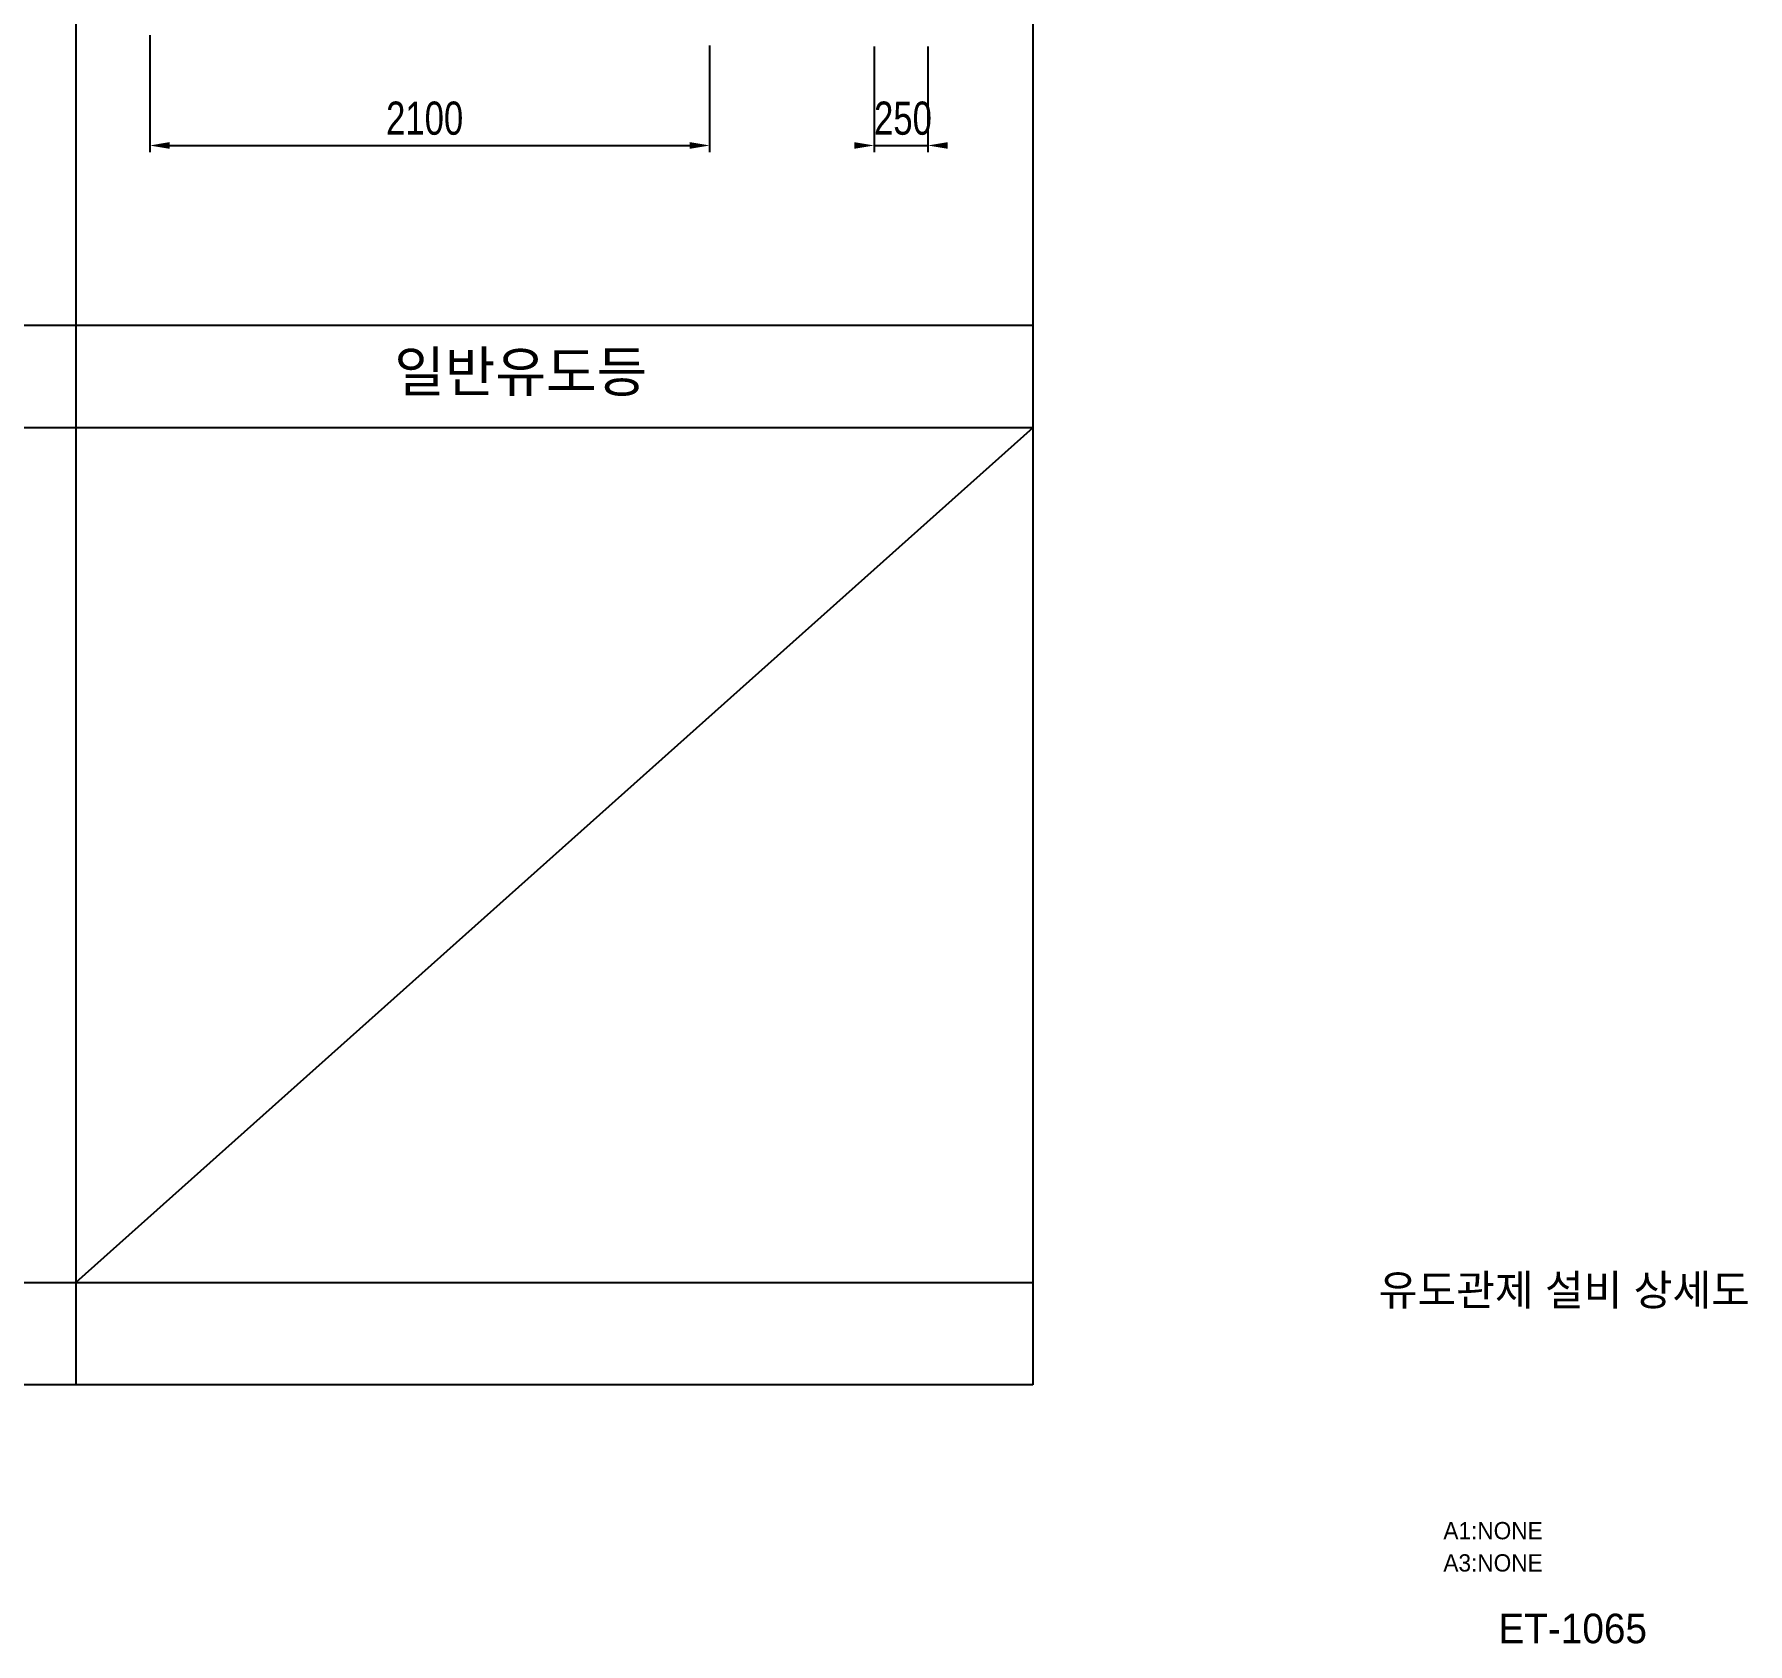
# Model space of a CAD drawing. Header units: millimetres. Extents: x 30232679 to 30326002, y -948068 to -920528.
# Drawn here: x 30312128 to 30326002, y -948068 to -935038 of the extents above; entities that cross this region are included whole.
import ezdxf
from ezdxf.enums import TextEntityAlignment as Align

# ---------------------------------------------------------------- set-up
doc = ezdxf.new("R2010")
doc.units = ezdxf.units.MM
doc.header["$LTSCALE"] = 600
doc.header["$MEASUREMENT"] = 0
doc.layers.get('0').update_dxf_attribs({"linetype": 'CONTINUOUS'})
for name, color, linetype in [('PARKING', 7, 'CONTINUOUS'), ('sheet', 7, 'CONTINUOUS'), ('TXT', 3, 'CONTINUOUS')]:
    doc.layers.add(name, color=color, linetype=linetype)
doc.styles.add('돋움', font='Dotum.ttf')

msp = doc.modelspace()

# ---------------------------------------------------------------- linework, layer by layer
at = {"layer": 'PARKING', "color": 3}
for p, q in [((30312464, -922723), (30312464, -945972)), ((30320213, -922723), (30320213, -945972)), ((30289215, -937392), (30320213, -937392)), ((30320213, -938223), (30289215, -938223)), ((30320213, -938223), (30312464, -945142)), ((30289215, -945142), (30320213, -945142)), ((30320213, -945972), (30289215, -945972))]:
    msp.add_line(p, q, dxfattribs=at)
at = {"layer": 'PARKING', "color": 1}
for p, q in [((30313063, -935044), (30313063, -935992)), ((30317597, -935128), (30317597, -935992)), ((30318929, -935137), (30318929, -935992)), ((30319364, -935137), (30319364, -935992)), ((30313224, -935938), (30317436, -935938)), ((30318929, -935938), (30319364, -935938))]:
    msp.add_line(p, q, dxfattribs=at)
for points in [[(30313224, -935911), (30313224, -935965), (30313063, -935938)], [(30317436, -935911), (30317436, -935965), (30317597, -935938)], [(30318768, -935911), (30318768, -935965), (30318929, -935938)], [(30319525, -935911), (30319525, -935965), (30319364, -935938)]]:
    msp.add_solid(points, dxfattribs=at)

# ---------------------------------------------------------------- texts
at = {"color": 7, "style": '돋움'}
msp.add_text('일반유도등', height=326.4, dxfattribs=at).set_placement((30316067, -937766), align=Align.MIDDLE)
at = {"layer": 'PARKING', "style": '돋움', "width": 0.8}
for s, p in [('2100', (30314977, -935851)), ('250', (30318928, -935851))]:
    msp.add_text(s, height=268.3, dxfattribs=at).set_placement(p)
at = {"layer": 'sheet', "style": '돋움'}
for s, p in [('A1:NONE', (30324342, -947222)), ('A3:NONE', (30324342, -947483))]:
    msp.add_text(s, height=140, dxfattribs=at).set_placement(p, align=Align.RIGHT)
at = {"layer": 'TXT', "style": '돋움'}
msp.add_text('유도관제 설비 상세도', height=250, dxfattribs=at).set_placement((30324517, -945201), align=Align.MIDDLE)
msp.add_text('ET-1065', height=239.7, dxfattribs=at).set_placement((30324585, -947944), align=Align.MIDDLE_CENTER)

doc.saveas('drawing.dxf')
